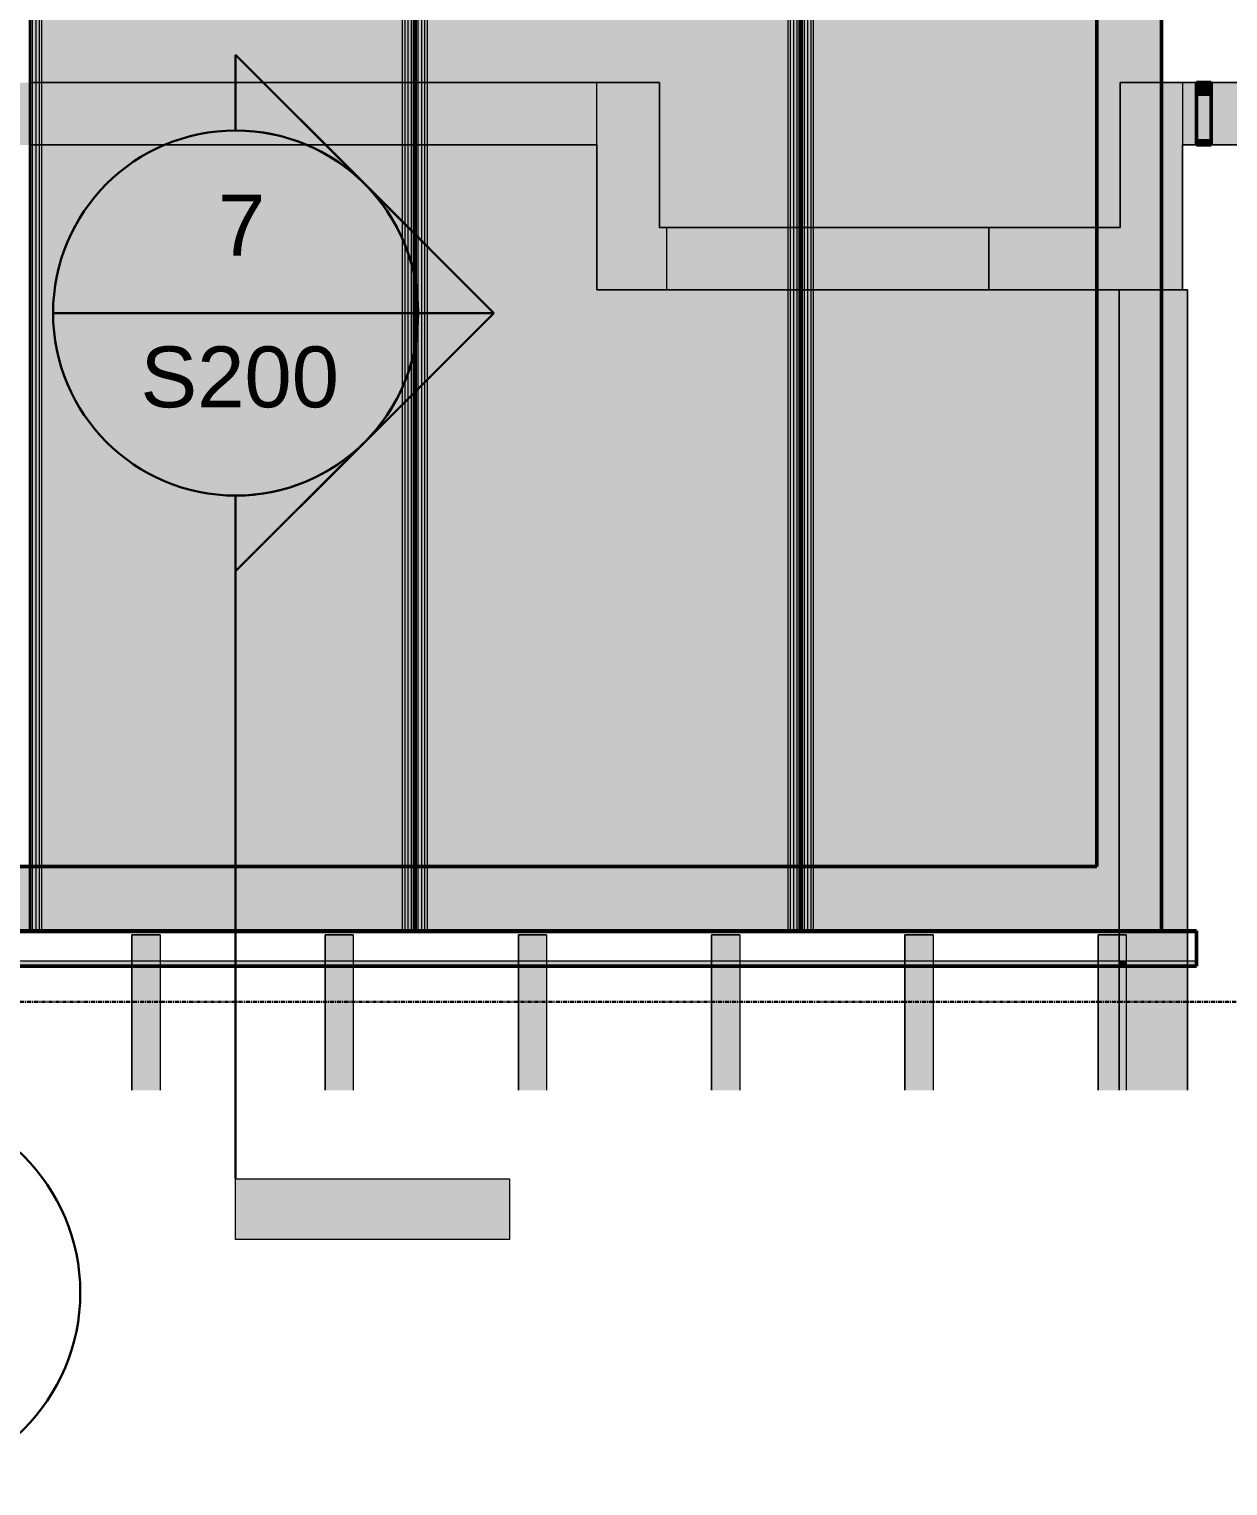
# Model space of a CAD drawing. Header units: inches. Extents: x -15746 to 650, y -81 to 12338.
# Drawn here: x -791.3 to -642.4, y 11474.1 to 11655 of the extents above; entities that cross this region are included whole.
import ezdxf

# ---------------------------------------------------------------- set-up
doc = ezdxf.new("R2010")
doc.units = ezdxf.units.IN
doc.header["$MEASUREMENT"] = 0
doc.linetypes.add('Grid Line 1_2_', pattern=[0.875, 0.5, -0.125, 0.125, -0.125])
for name, color, linetype, lineweight in [('A-WALL', 113, 'Continuous', 13), ('G-ANNO-SYMB', 111, 'Continuous', 30), ('I-WALL', 2, 'Continuous', 13), ('S-BEAM', 12, 'Continuous', 9), ('S-GRID', 1, 'Continuous', 9)]:
    doc.layers.add(name, color=color, linetype=linetype, lineweight=lineweight)
doc.styles.add('Arial_2', font='arial.ttf', dxfattribs={"height": 7.559055})

# ---------------------------------------------------------------- blocks, each defined once
blk = doc.blocks.new('CTR - 1st Phase - Common Walls_rvt-2-FRAMING PLAN - 2ND FLOOR AT RAMP')
at = {"layer": 'A-WALL', "transparency": 33554585}
blk.add_hatch(color=252, dxfattribs=at).paths.add_polyline_path([(-3481.14, 11542.74), (-3198.95, 11542.74), (-3198.95, 11542.99), (-3481.14, 11542.99)], flags=0)
at = {"layer": 'A-WALL', "lineweight": 5, "transparency": 33554585}
blk.add_hatch(color=10, dxfattribs=at).paths.add_polyline_path([(-3481.14, 11538.61), (-3198.95, 11538.61), (-3198.95, 11539.24), (-3481.14, 11539.24)], flags=0)
at = {"layer": 'I-WALL', "lineweight": 5, "transparency": 33554585}
h = blk.add_hatch(color=8, dxfattribs=at)
h.paths.add_polyline_path([(-3273.42, 11640.61), (-3273.42, 11648.36), (-3294.82, 11648.36), (-3294.82, 11640.61), (-3274.97, 11640.61)], flags=0)
h.paths.add_polyline_path([(-3295.22, 11640.61), (-3295.22, 11648.36), (-3296.91, 11648.36), (-3296.91, 11640.61), (-3295.65, 11640.61)], flags=0)
h.paths.add_polyline_path([(-3297.3, 11640.61), (-3297.3, 11648.36), (-3342.71, 11648.36), (-3342.71, 11640.61)], flags=0)
h.paths.add_polyline_path([(-3344.36, 11640.61), (-3343.1, 11640.61), (-3343.1, 11648.36), (-3344.79, 11648.36), (-3344.79, 11640.61)], flags=0)
h.paths.add_polyline_path([(-3345.19, 11640.61), (-3345.19, 11648.36), (-3390.59, 11648.36), (-3390.59, 11640.61), (-3359.73, 11640.61)], flags=0)
h.paths.add_polyline_path([(-3392.24, 11640.61), (-3390.98, 11640.61), (-3390.98, 11648.36), (-3392.67, 11648.36), (-3392.67, 11640.61)], flags=0)
h.paths.add_polyline_path([(-3393.07, 11640.61), (-3393.07, 11648.36), (-3402.55, 11648.36), (-3402.55, 11640.61)], flags=0)
h = blk.add_hatch(color=8, dxfattribs=at)
h.paths.add_polyline_path([(-3297.3, 11640.61), (-3296.91, 11640.61), (-3296.91, 11648.36), (-3297.3, 11648.36)], flags=0)
h.paths.add_polyline_path([(-3295.22, 11640.61), (-3294.82, 11640.61), (-3294.82, 11648.36), (-3295.22, 11648.36)], flags=0)
h.paths.add_polyline_path([(-3343.1, 11640.61), (-3342.71, 11640.61), (-3342.71, 11648.36), (-3343.1, 11648.36)], flags=0)
h.paths.add_polyline_path([(-3344.79, 11640.61), (-3344.79, 11648.36), (-3345.19, 11648.36), (-3345.19, 11640.61)], flags=0)
h.paths.add_polyline_path([(-3390.98, 11640.61), (-3390.59, 11640.61), (-3390.59, 11648.36), (-3390.98, 11648.36)], flags=0)
h.paths.add_polyline_path([(-3392.67, 11640.61), (-3392.67, 11648.36), (-3393.07, 11648.36), (-3393.07, 11640.61)], flags=0)
for color, points in [(31, [(-3266.05, 11647.99), (-3266.05, 11648.61), (-3284.29, 11648.61), (-3284.29, 11647.99), (-3274.97, 11647.99)]), (8, [(-3265.67, 11622.61), (-3265.67, 11648.36), (-3273.42, 11648.36), (-3273.42, 11622.61)]), (8, [(-3203.32, 11622.61), (-3203.32, 11648.36), (-3208.45, 11648.36), (-3208.45, 11622.61), (-3205.88, 11622.61)]), (8, [(-3200.7, 11622.61), (-3200.7, 11648.36), (-3203.32, 11648.36), (-3203.32, 11622.61)]), (10, [(-3198.95, 11647.24), (-3197.14, 11647.24), (-3197.14, 11647.86), (-3198.95, 11647.86)]), (8, [(-3197.14, 11640.61), (-3190.26, 11640.61), (-3190.26, 11648.36), (-3197.14, 11648.36), (-3197.14, 11641.24)]), (8, [(-3198.95, 11646.74), (-3197.14, 11646.74), (-3197.14, 11647.24), (-3198.95, 11647.24)]), (7, [(-3198.95, 11646.74), (-3197.14, 11646.74), (-3197.14, 11647.24), (-3198.95, 11647.24)]), (8, [(-3198.95, 11641.24), (-3197.14, 11641.24), (-3197.14, 11646.74), (-3198.95, 11646.74), (-3198.95, 11644.66)]), (10, [(-3198.95, 11640.61), (-3197.14, 11640.61), (-3197.14, 11641.24), (-3198.95, 11641.24)]), (8, [(-3248.06, 11622.61), (-3248.06, 11630.36), (-3248.18, 11630.36), (-3248.18, 11622.61)]), (8, [(-3208.45, 11622.61), (-3208.45, 11630.36), (-3211.32, 11630.36), (-3211.32, 11622.61), (-3208.57, 11622.61)]), (8, [(-3203.32, 11542.99), (-3203.32, 11622.61), (-3208.57, 11622.61), (-3208.57, 11542.99), (-3208.48, 11542.99)]), (8, [(-3208.57, 11542.74), (-3200.07, 11542.74), (-3200.07, 11542.99), (-3208.57, 11542.99)]), (8, [(-3200.56, 11539.24), (-3200.07, 11539.24), (-3200.07, 11542.74), (-3208.57, 11542.74), (-3208.57, 11542.49), (-3207.69, 11542.49), (-3207.69, 11539.24), (-3202.49, 11539.24)]), (8, [(-3208.48, 11539.24), (-3207.69, 11539.24), (-3207.69, 11542.49), (-3208.57, 11542.49), (-3208.57, 11539.24)]), (8, [(-3208.48, 11538.61), (-3207.69, 11538.61), (-3207.69, 11539.24), (-3208.57, 11539.24), (-3208.57, 11538.61)]), (8, [(-3207.69, 11538.61), (-3200.07, 11538.61), (-3200.07, 11539.24), (-3207.69, 11539.24)]), (8, [(-3208.48, 11523.19), (-3207.69, 11523.19), (-3207.69, 11538.61), (-3208.57, 11538.61), (-3208.57, 11523.19)])]:
    blk.add_hatch(color=color, dxfattribs=at).paths.add_polyline_path(points, flags=0)
h = blk.add_hatch(color=8, dxfattribs=at)
h.paths.add_polyline_path([(-3190.26, 11640.61), (-3190.26, 11648.36), (-3197.14, 11648.36), (-3197.14, 11640.61), (-3196.93, 11640.61)], flags=0)
h.paths.add_polyline_path([(-3198.95, 11640.61), (-3198.95, 11648.36), (-3200.7, 11648.36), (-3200.7, 11640.61)], flags=0)
h = blk.add_hatch(color=8, dxfattribs=at)
h.paths.add_polyline_path([(-3197.14, 11640.61), (-3197.14, 11641.24), (-3198.95, 11641.24), (-3198.95, 11640.61)], flags=0)
h.paths.add_polyline_path([(-3198.95, 11647.24), (-3197.14, 11647.24), (-3197.14, 11648.36), (-3198.95, 11648.36), (-3198.95, 11647.86)], flags=0)
at = {"layer": 'I-WALL', "transparency": 33554585}
blk.add_hatch(color=50, dxfattribs=at).paths.add_polyline_path([(-3198.95, 11647.86), (-3197.14, 11647.86), (-3197.14, 11648.36), (-3198.95, 11648.36)], flags=0)
at = {"layer": 'I-WALL', "lineweight": 5, "transparency": 33554585}
h = blk.add_hatch(color=8, dxfattribs=at)
h.paths.add_polyline_path([(-3211.32, 11622.61), (-3211.32, 11630.36), (-3224.77, 11630.36), (-3224.77, 11622.61)], flags=0)
h.paths.add_polyline_path([(-3265.67, 11622.61), (-3264.77, 11622.61), (-3264.77, 11630.36), (-3265.67, 11630.36)], flags=0)
h = blk.add_hatch(color=8, dxfattribs=at)
h.paths.add_polyline_path([(-3224.77, 11622.61), (-3224.77, 11630.36), (-3246.82, 11630.36), (-3246.82, 11622.61), (-3232.6, 11622.61)], flags=0)
h.paths.add_polyline_path([(-3248.06, 11622.61), (-3247.22, 11622.61), (-3247.22, 11630.36), (-3248.06, 11630.36)], flags=0)
h.paths.add_polyline_path([(-3248.22, 11622.61), (-3248.18, 11622.61), (-3248.22, 11630.36), (-3249.03, 11630.36), (-3249.03, 11622.61), (-3248.6, 11622.61)], flags=0)
h.paths.add_polyline_path([(-3249.42, 11622.61), (-3249.42, 11630.36), (-3264.77, 11630.36), (-3264.77, 11622.61)], flags=0)
h = blk.add_hatch(color=8, dxfattribs=at)
h.paths.add_polyline_path([(-3247.22, 11622.61), (-3246.82, 11622.61), (-3246.82, 11630.36), (-3247.22, 11630.36)], flags=0)
h.paths.add_polyline_path([(-3249.42, 11622.61), (-3249.03, 11622.61), (-3249.03, 11630.36), (-3249.42, 11630.36)], flags=0)
h = blk.add_hatch(color=8, dxfattribs=at)
h.paths.add_polyline_path([(-3200.53, 11523.19), (-3200.07, 11523.19), (-3200.07, 11538.61), (-3207.69, 11538.61), (-3207.69, 11523.19), (-3202.83, 11523.19)], flags=0)
h.paths.add_polyline_path([(-3203.32, 11542.99), (-3200.07, 11542.99), (-3200.07, 11622.61), (-3203.32, 11622.61), (-3203.32, 11550.99)], flags=0)
at = {"layer": 'A-WALL', "color": 253}
for p, q in [((-3197.14, 11647.86), (-3198.95, 11647.86)), ((-3197.14, 11647.24), (-3198.95, 11647.24)), ((-3197.14, 11646.74), (-3198.95, 11646.74)), ((-3197.14, 11641.24), (-3198.95, 11641.24)), ((-3198.95, 11542.74), (-3481.14, 11542.74)), ((-3198.95, 11542.74), (-3198.95, 11542.99)), ((-3198.95, 11539.24), (-3481.14, 11539.24))]:
    blk.add_line(p, q, dxfattribs=at)
at = {"layer": 'A-WALL', "color": 53, "lineweight": 50}
for p, q in [((-3481.14, 11542.99), (-3198.95, 11542.99)), ((-3198.95, 11542.99), (-3198.95, 11538.61)), ((-3198.95, 11538.61), (-3481.14, 11538.61))]:
    blk.add_line(p, q, dxfattribs=at)
at = {"layer": 'A-WALL', "color": 9}
for p, q in [((-3343.9, 11542.99), (-3343.53, 11542.99)), ((-3343.53, 11542.99), (-3343.1, 11542.99)), ((-3343.1, 11542.99), (-3342.71, 11542.99)), ((-3342.71, 11542.99), (-3297.3, 11542.99)), ((-3297.3, 11542.99), (-3296.91, 11542.99)), ((-3296.91, 11542.99), (-3296.48, 11542.99)), ((-3296.48, 11542.99), (-3296.11, 11542.99)), ((-3296.02, 11542.99), (-3295.65, 11542.99)), ((-3295.65, 11542.99), (-3295.22, 11542.99)), ((-3295.22, 11542.99), (-3294.82, 11542.99)), ((-3294.82, 11542.99), (-3249.42, 11542.99)), ((-3249.42, 11542.99), (-3249.03, 11542.99)), ((-3249.03, 11542.99), (-3248.6, 11542.99)), ((-3248.6, 11542.99), (-3248.22, 11542.99)), ((-3248.18, 11542.99), (-3248.06, 11542.99)), ((-3248.02, 11542.99), (-3247.65, 11542.99)), ((-3247.65, 11542.99), (-3247.22, 11542.99)), ((-3247.22, 11542.99), (-3246.82, 11542.99)), ((-3246.82, 11542.99), (-3203.32, 11542.99)), ((-3203.32, 11542.99), (-3198.95, 11542.99))]:
    blk.add_line(p, q, dxfattribs=at)
at = {"layer": 'A-WALL', "color": 254}
for p, q in [((-3198.95, 11539.24), (-3198.95, 11542.74)), ((-3198.95, 11538.61), (-3198.95, 11539.24)), ((-3331.19, 11538.61), (-3351.69, 11538.61)), ((-3327.69, 11538.61), (-3331.19, 11538.61)), ((-3307.19, 11538.61), (-3327.69, 11538.61)), ((-3303.69, 11538.61), (-3307.19, 11538.61)), ((-3283.19, 11538.61), (-3303.69, 11538.61)), ((-3279.69, 11538.61), (-3283.19, 11538.61)), ((-3259.19, 11538.61), (-3279.69, 11538.61)), ((-3255.69, 11538.61), (-3259.19, 11538.61)), ((-3235.19, 11538.61), (-3255.69, 11538.61)), ((-3231.69, 11538.61), (-3235.19, 11538.61)), ((-3211.19, 11538.61), (-3231.69, 11538.61)), ((-3207.69, 11538.61), (-3211.19, 11538.61)), ((-3198.95, 11538.61), (-3207.69, 11538.61))]:
    blk.add_line(p, q, dxfattribs=at)
at = {"layer": 'I-WALL', "color": 253}
for p, q in [((-3343.9, 11648.36), (-3343.53, 11648.36)), ((-3343.53, 11648.36), (-3343.1, 11648.36)), ((-3343.1, 11648.36), (-3342.71, 11648.36)), ((-3342.71, 11648.36), (-3297.3, 11648.36)), ((-3297.3, 11648.36), (-3296.91, 11648.36)), ((-3296.91, 11648.36), (-3296.48, 11648.36)), ((-3296.48, 11648.36), (-3296.11, 11648.36)), ((-3296.02, 11648.36), (-3295.65, 11648.36)), ((-3295.65, 11648.36), (-3295.22, 11648.36)), ((-3295.22, 11648.36), (-3294.82, 11648.36)), ((-3294.82, 11648.36), (-3284.29, 11648.36)), ((-3273.42, 11647.99), (-3273.42, 11648.36)), ((-3273.42, 11647.99), (-3273.42, 11648.36)), ((-3273.42, 11640.61), (-3273.42, 11647.99)), ((-3273.42, 11640.61), (-3273.42, 11647.99)), ((-3265.67, 11648.36), (-3266.05, 11648.36)), ((-3265.67, 11648.36), (-3265.67, 11630.36)), ((-3208.45, 11630.36), (-3208.45, 11648.36)), ((-3203.32, 11648.36), (-3208.45, 11648.36)), ((-3203.32, 11648.36), (-3200.7, 11648.36)), ((-3200.7, 11648.36), (-3203.32, 11648.36)), ((-3200.7, 11648.36), (-3198.95, 11648.36)), ((-3198.95, 11648.36), (-3200.7, 11648.36)), ((-3200.7, 11648.36), (-3200.7, 11640.61)), ((-3200.7, 11648.36), (-3200.7, 11640.61)), ((-3197.14, 11648.36), (-3190.26, 11648.36)), ((-3190.26, 11648.36), (-3197.14, 11648.36)), ((-3197.14, 11648.36), (-3190.26, 11648.36)), ((-3190.26, 11648.36), (-3197.14, 11648.36)), ((-3343.53, 11640.61), (-3343.9, 11640.61)), ((-3343.1, 11640.61), (-3343.53, 11640.61)), ((-3342.71, 11640.61), (-3343.1, 11640.61)), ((-3297.3, 11640.61), (-3342.71, 11640.61)), ((-3296.91, 11640.61), (-3297.3, 11640.61)), ((-3296.48, 11640.61), (-3296.91, 11640.61)), ((-3296.11, 11640.61), (-3296.48, 11640.61)), ((-3295.65, 11640.61), (-3296.02, 11640.61)), ((-3295.22, 11640.61), (-3295.65, 11640.61)), ((-3294.82, 11640.61), (-3295.22, 11640.61)), ((-3273.42, 11640.61), (-3294.82, 11640.61)), ((-3273.42, 11622.61), (-3273.42, 11640.61)), ((-3200.7, 11640.61), (-3198.95, 11640.61)), ((-3198.95, 11640.61), (-3200.7, 11640.61)), ((-3200.7, 11622.61), (-3200.7, 11640.61)), ((-3200.7, 11640.61), (-3200.7, 11622.61)), ((-3197.14, 11640.61), (-3190.26, 11640.61)), ((-3190.26, 11640.61), (-3197.14, 11640.61)), ((-3190.26, 11640.61), (-3197.14, 11640.61)), ((-3197.14, 11640.61), (-3190.26, 11640.61)), ((-3265.67, 11630.36), (-3249.42, 11630.36)), ((-3264.77, 11630.36), (-3264.77, 11622.61)), ((-3249.42, 11630.36), (-3249.03, 11630.36)), ((-3249.03, 11630.36), (-3248.6, 11630.36)), ((-3248.6, 11630.36), (-3248.22, 11630.36)), ((-3248.18, 11630.36), (-3248.06, 11630.36)), ((-3248.06, 11630.36), (-3248.18, 11630.36)), ((-3248.02, 11630.36), (-3247.65, 11630.36)), ((-3247.65, 11630.36), (-3247.22, 11630.36)), ((-3247.22, 11630.36), (-3246.82, 11630.36)), ((-3246.82, 11630.36), (-3211.32, 11630.36)), ((-3224.77, 11630.36), (-3224.77, 11622.61)), ((-3211.32, 11630.36), (-3208.45, 11630.36)), ((-3273.42, 11622.61), (-3265.67, 11622.61)), ((-3249.42, 11622.61), (-3265.67, 11622.61)), ((-3249.03, 11622.61), (-3249.42, 11622.61)), ((-3248.6, 11622.61), (-3249.03, 11622.61)), ((-3248.22, 11622.61), (-3248.6, 11622.61)), ((-3248.06, 11622.61), (-3248.18, 11622.61)), ((-3248.18, 11622.61), (-3248.06, 11622.61)), ((-3247.65, 11622.61), (-3248.02, 11622.61)), ((-3247.22, 11622.61), (-3247.65, 11622.61)), ((-3246.82, 11622.61), (-3247.22, 11622.61)), ((-3211.32, 11622.61), (-3246.82, 11622.61)), ((-3208.57, 11622.61), (-3211.32, 11622.61)), ((-3208.57, 11542.99), (-3208.57, 11622.61)), ((-3208.45, 11622.61), (-3208.57, 11622.61)), ((-3208.45, 11622.61), (-3208.57, 11622.61)), ((-3203.32, 11622.61), (-3208.45, 11622.61)), ((-3208.45, 11622.61), (-3203.32, 11622.61)), ((-3200.7, 11622.61), (-3203.32, 11622.61)), ((-3203.32, 11622.61), (-3200.7, 11622.61)), ((-3200.7, 11622.61), (-3200.07, 11622.61)), ((-3200.07, 11622.61), (-3200.7, 11622.61)), ((-3200.07, 11622.61), (-3200.07, 11542.99)), ((-3200.07, 11542.99), (-3200.07, 11622.61)), ((-3208.57, 11542.99), (-3208.57, 11542.74)), ((-3208.57, 11542.74), (-3208.57, 11542.99)), ((-3208.57, 11542.49), (-3208.57, 11542.74)), ((-3208.57, 11539.24), (-3208.57, 11542.49)), ((-3200.07, 11542.74), (-3200.07, 11542.99)), ((-3200.07, 11542.74), (-3200.07, 11539.24)), ((-3208.57, 11538.61), (-3208.57, 11539.24)), ((-3200.07, 11539.24), (-3200.07, 11538.61)), ((-3208.57, 11538.61), (-3208.57, 11523.19)), ((-3208.57, 11523.19), (-3208.57, 11538.61)), ((-3200.07, 11538.61), (-3200.07, 11523.19)), ((-3200.07, 11523.19), (-3200.07, 11538.61))]:
    blk.add_line(p, q, dxfattribs=at)
at = {"layer": 'I-WALL', "color": 9}
for p, q in [((-3343.1, 11648.36), (-3343.9, 11648.36)), ((-3342.71, 11648.36), (-3343.1, 11648.36)), ((-3297.3, 11648.36), (-3342.71, 11648.36)), ((-3296.91, 11648.36), (-3297.3, 11648.36)), ((-3296.11, 11648.36), (-3296.91, 11648.36)), ((-3295.22, 11648.36), (-3296.02, 11648.36)), ((-3294.82, 11648.36), (-3295.22, 11648.36)), ((-3273.42, 11648.36), (-3294.82, 11648.36)), ((-3273.42, 11648.36), (-3265.67, 11648.36)), ((-3265.67, 11630.36), (-3265.67, 11648.36)), ((-3208.45, 11648.36), (-3208.45, 11630.36)), ((-3208.45, 11648.36), (-3203.32, 11648.36)), ((-3198.95, 11647.24), (-3198.95, 11646.74)), ((-3197.14, 11647.24), (-3197.14, 11646.74)), ((-3343.9, 11640.61), (-3343.1, 11640.61)), ((-3343.1, 11640.61), (-3342.71, 11640.61)), ((-3342.71, 11640.61), (-3297.3, 11640.61)), ((-3297.3, 11640.61), (-3296.91, 11640.61)), ((-3296.91, 11640.61), (-3296.11, 11640.61)), ((-3296.02, 11640.61), (-3295.22, 11640.61)), ((-3295.22, 11640.61), (-3294.82, 11640.61)), ((-3294.82, 11640.61), (-3273.42, 11640.61)), ((-3273.42, 11640.61), (-3273.42, 11622.61)), ((-3264.77, 11630.36), (-3265.67, 11630.36)), ((-3249.42, 11630.36), (-3264.77, 11630.36)), ((-3264.77, 11630.36), (-3264.77, 11622.61)), ((-3249.03, 11630.36), (-3249.42, 11630.36)), ((-3248.22, 11630.36), (-3249.03, 11630.36)), ((-3247.22, 11630.36), (-3248.02, 11630.36)), ((-3246.82, 11630.36), (-3247.22, 11630.36)), ((-3224.77, 11630.36), (-3246.82, 11630.36)), ((-3211.32, 11630.36), (-3224.77, 11630.36)), ((-3224.77, 11622.61), (-3224.77, 11630.36)), ((-3208.45, 11630.36), (-3211.32, 11630.36)), ((-3265.67, 11622.61), (-3273.42, 11622.61)), ((-3265.67, 11622.61), (-3264.77, 11622.61)), ((-3264.77, 11622.61), (-3249.42, 11622.61)), ((-3249.42, 11622.61), (-3249.03, 11622.61)), ((-3249.03, 11622.61), (-3248.22, 11622.61)), ((-3248.02, 11622.61), (-3247.22, 11622.61)), ((-3247.22, 11622.61), (-3246.82, 11622.61)), ((-3246.82, 11622.61), (-3224.77, 11622.61)), ((-3224.77, 11622.61), (-3211.32, 11622.61)), ((-3211.32, 11622.61), (-3208.57, 11622.61)), ((-3208.57, 11622.61), (-3208.57, 11542.99))]:
    blk.add_line(p, q, dxfattribs=at)
at = {"layer": 'I-WALL', "color": 21}
for p in [(-3284.29, 11648.36), (-3266.05, 11648.36)]:
    blk.add_line(p, (-3273.42, 11648.36), dxfattribs=at)
at = {"layer": 'I-WALL', "color": 254}
for p, q in [((-3198.95, 11648.36), (-3197.14, 11648.36)), ((-3197.14, 11648.36), (-3198.95, 11648.36)), ((-3198.95, 11648.36), (-3197.14, 11648.36)), ((-3198.95, 11648.36), (-3198.95, 11647.24)), ((-3197.14, 11648.36), (-3197.14, 11647.24)), ((-3198.95, 11646.74), (-3198.95, 11641.24)), ((-3197.14, 11646.74), (-3197.14, 11641.24)), ((-3198.95, 11641.24), (-3198.95, 11640.61)), ((-3198.95, 11640.61), (-3197.14, 11640.61)), ((-3197.14, 11640.61), (-3198.95, 11640.61)), ((-3197.14, 11640.61), (-3198.95, 11640.61)), ((-3197.14, 11641.24), (-3197.14, 11640.61)), ((-3208.57, 11542.74), (-3208.57, 11542.49)), ((-3208.57, 11542.49), (-3208.57, 11539.24)), ((-3200.07, 11539.24), (-3200.07, 11542.74)), ((-3208.57, 11539.24), (-3208.57, 11538.61)), ((-3200.07, 11538.61), (-3200.07, 11539.24))]:
    blk.add_line(p, q, dxfattribs=at)
at = {"layer": 'I-WALL', "color": 53, "lineweight": 50}
for p, q in [((-3198.95, 11648.36), (-3197.14, 11648.36)), ((-3198.95, 11640.61), (-3198.95, 11648.36)), ((-3197.14, 11648.36), (-3197.14, 11640.61)), ((-3197.14, 11640.61), (-3198.95, 11640.61))]:
    blk.add_line(p, q, dxfattribs=at)
at = {"layer": 'I-WALL', "color": 55}
blk.add_line((-3200.07, 11542.99), (-3200.07, 11542.74), dxfattribs=at)
blk = doc.blocks.new('034100 - Precast Structural Concrete - Solid Plank - 12_-V228-FRAMING PLAN - 2ND FLOOR AT RAMP')
at = {"layer": 'S-BEAM', "transparency": 33554483}
h = blk.add_hatch(color=256, dxfattribs=at)
h.paths.add_polyline_path([(240, 23.9), (232, 23.9), (232, 23.52), (240, 23.52)], flags=0)
h.paths.add_polyline_path([(8, 23.9), (0, 23.9), (0, 23.52), (8, 23.52)], flags=0)
h = blk.add_hatch(color=256, dxfattribs=at)
h.paths.add_polyline_path([(240, -23.52), (240, 23.52), (232, 23.52), (232, -23.52), (235.86, -23.52)], flags=0)
h.paths.add_polyline_path([(8, 23.52), (0, 23.52), (0, -23.52), (8, -23.52)], flags=0)
for points in [[(232, 23.52), (232, 23.9), (8, 23.9), (8, 23.52), (97.82, 23.52)], [(232, -23.52), (232, 23.52), (8, 23.52), (8, -23.52), (97.82, -23.52)], [(232, 23.9), (232, 23.94), (97.82, 23.9)], [(232, 22.7), (232, 23.09), (8, 23.09), (8, 22.7), (97.82, 22.7)], [(232, -23.09), (232, -22.7), (8, -22.7), (8, -23.09), (97.82, -23.09)], [(232, -23.9), (232, -23.52), (8, -23.52), (8, -23.9), (97.82, -23.9)], [(232, -23.94), (232, -23.9), (97.82, -23.94)]]:
    blk.add_hatch(color=256, dxfattribs=at).paths.add_polyline_path(points, flags=0)
h = blk.add_hatch(color=256, dxfattribs=at)
h.paths.add_polyline_path([(240, 23.09), (232, 23.09), (232, 22.7), (240, 22.7)], flags=0)
h.paths.add_polyline_path([(8, 23.09), (0, 23.09), (0, 22.7), (8, 22.7)], flags=0)
h = blk.add_hatch(color=256, dxfattribs=at)
h.paths.add_polyline_path([(240, -22.7), (232, -22.7), (232, -23.09), (240, -23.09)], flags=0)
h.paths.add_polyline_path([(8, -22.7), (0, -22.7), (0, -23.09), (8, -23.09)], flags=0)
h = blk.add_hatch(color=256, dxfattribs=at)
h.paths.add_polyline_path([(240, -23.52), (232, -23.52), (232, -23.9), (240, -23.9)], flags=0)
h.paths.add_polyline_path([(8, -23.52), (0, -23.52), (0, -23.9), (8, -23.9)], flags=0)
at = {"layer": 'S-BEAM'}
for p, q in [((0, 23.94), (0, 23.9)), ((0, 23.94), (8, 23.94)), ((0, 23.76), (0, 23.9)), ((0, 23.9), (0, 23.52)), ((0, 23.9), (8, 23.9)), ((0, 23.52), (0, 23.76)), ((0, 23.76), (8, 23.76)), ((0, 23.76), (8, 23.76)), ((0, 22.7), (0, 23.52)), ((0, 23.52), (0, -23.52)), ((0, 23.52), (8, 23.52)), ((8, 23.94), (232, 23.94)), ((8, 23.9), (232, 23.9)), ((8, 23.76), (232, 23.76)), ((8, 23.76), (232, 23.76)), ((8, 23.52), (232, 23.52)), ((232, 23.94), (240, 23.94)), ((232, 23.9), (240, 23.9)), ((232, 23.76), (240, 23.76)), ((232, 23.76), (240, 23.76)), ((232, 23.52), (240, 23.52)), ((240, 23.9), (240, 23.94)), ((240, 23.52), (240, 23.9)), ((240, 23.9), (240, 23.76)), ((240, 23.76), (240, 23.52)), ((240, -23.52), (240, 23.52)), ((240, 23.52), (240, 22.7)), ((0, 22.7), (0, 23.09)), ((0, 23.09), (0, 22.7)), ((0, 23.09), (8, 23.09)), ((0, 23.09), (8, 23.09)), ((0, 22.4), (0, 22.7)), ((0, 22.7), (8, 22.7)), ((0, -22.4), (0, 22.4)), ((0, 22.4), (8, 22.4)), ((8, 23.09), (232, 23.09)), ((8, 23.09), (232, 23.09)), ((8, 22.7), (232, 22.7)), ((8, 22.4), (232, 22.4)), ((232, 23.09), (240, 23.09)), ((232, 23.09), (240, 23.09)), ((232, 22.7), (240, 22.7)), ((232, 22.4), (240, 22.4)), ((240, 22.7), (240, 23.09)), ((240, 23.09), (240, 22.7)), ((240, 22.7), (240, 22.4)), ((240, 22.4), (240, -22.4)), ((0, -22.7), (0, -22.4)), ((0, -22.4), (8, -22.4)), ((0, -23.52), (0, -22.7)), ((0, -22.7), (0, -23.09)), ((0, -23.09), (0, -22.7)), ((0, -22.7), (8, -22.7)), ((0, -23.09), (8, -23.09)), ((0, -23.09), (8, -23.09)), ((8, -22.4), (232, -22.4)), ((8, -22.7), (232, -22.7)), ((8, -23.09), (232, -23.09)), ((8, -23.09), (232, -23.09)), ((232, -22.4), (240, -22.4)), ((232, -22.7), (240, -22.7)), ((232, -23.09), (240, -23.09)), ((232, -23.09), (240, -23.09)), ((240, -22.4), (240, -22.7)), ((240, -22.7), (240, -23.09)), ((240, -23.09), (240, -22.7)), ((240, -22.7), (240, -23.52)), ((0, -23.52), (0, -23.9)), ((0, -23.76), (0, -23.52)), ((8, -23.52), (0, -23.52)), ((0, -23.9), (0, -23.76)), ((8, -23.76), (0, -23.76)), ((0, -23.76), (8, -23.76)), ((0, -23.9), (0, -23.94)), ((0, -23.9), (8, -23.9)), ((0, -23.94), (8, -23.94)), ((232, -23.52), (8, -23.52)), ((232, -23.76), (8, -23.76)), ((8, -23.76), (232, -23.76)), ((8, -23.9), (232, -23.9)), ((8, -23.94), (232, -23.94)), ((240, -23.52), (232, -23.52)), ((240, -23.76), (232, -23.76)), ((232, -23.76), (240, -23.76)), ((232, -23.9), (240, -23.9)), ((232, -23.94), (240, -23.94)), ((240, -23.52), (240, -23.76)), ((240, -23.9), (240, -23.52)), ((240, -23.76), (240, -23.9)), ((240, -23.94), (240, -23.9))]:
    blk.add_line(p, q, dxfattribs=at)
blk = doc.blocks.new('034100 - Precast Structural Concrete - Solid Plank - 12_-V229-FRAMING PLAN - 2ND FLOOR AT RAMP')
at = {"layer": 'S-BEAM', "transparency": 33554483}
h = blk.add_hatch(color=256, dxfattribs=at)
h.paths.add_polyline_path([(240, 23.9), (232, 23.9), (232, 23.52), (240, 23.52)], flags=0)
h.paths.add_polyline_path([(8, 23.9), (0, 23.9), (0, 23.52), (8, 23.52)], flags=0)
h = blk.add_hatch(color=256, dxfattribs=at)
h.paths.add_polyline_path([(240, -23.52), (240, 23.52), (232, 23.52), (232, -23.52), (234.46, -23.52)], flags=0)
h.paths.add_polyline_path([(8, -2.85), (8, 23.52), (0, 23.52), (0, -23.52), (8, -23.52)], flags=0)
for points in [[(232, 23.52), (232, 23.9), (8, 23.9), (8, 23.52), (178.85, 23.52)], [(232, 23.52), (8, 23.52), (8, -23.52), (232, -23.52), (232, -2.85)], [(232, 23.9), (232, 23.94), (178.85, 23.9)], [(232, 22.7), (232, 23.09), (8, 23.09), (8, 22.7), (178.85, 22.7)], [(232, -23.09), (232, -22.7), (8, -22.7), (8, -23.09), (97.82, -23.09)], [(232, -23.9), (232, -23.52), (8, -23.52), (8, -23.9), (97.82, -23.9)], [(232, -23.94), (232, -23.9), (97.82, -23.94)]]:
    blk.add_hatch(color=256, dxfattribs=at).paths.add_polyline_path(points, flags=0)
h = blk.add_hatch(color=256, dxfattribs=at)
h.paths.add_polyline_path([(240, 23.09), (232, 23.09), (232, 22.7), (240, 22.7)], flags=0)
h.paths.add_polyline_path([(8, 23.09), (0, 23.09), (0, 22.7), (8, 22.7)], flags=0)
h = blk.add_hatch(color=256, dxfattribs=at)
h.paths.add_polyline_path([(240, -22.7), (232, -22.7), (232, -23.09), (240, -23.09)], flags=0)
h.paths.add_polyline_path([(8, -22.7), (0, -22.7), (0, -23.09), (8, -23.09)], flags=0)
h = blk.add_hatch(color=256, dxfattribs=at)
h.paths.add_polyline_path([(240, -23.52), (232, -23.52), (232, -23.9), (240, -23.9)], flags=0)
h.paths.add_polyline_path([(8, -23.52), (0, -23.52), (0, -23.9), (8, -23.9)], flags=0)
at = {"layer": 'S-BEAM'}
for p, q in [((0, 23.94), (0, 23.9)), ((0, 23.94), (8, 23.94)), ((0, 23.76), (0, 23.9)), ((0, 23.9), (0, 23.52)), ((0, 23.9), (8, 23.9)), ((0, 23.52), (0, 23.76)), ((0, 23.76), (8, 23.76)), ((0, 23.76), (8, 23.76)), ((0, 22.7), (0, 23.52)), ((0, 23.52), (0, -23.52)), ((0, 23.52), (8, 23.52)), ((8, 23.94), (232, 23.94)), ((8, 23.9), (232, 23.9)), ((8, 23.76), (232, 23.76)), ((8, 23.76), (232, 23.76)), ((8, 23.52), (232, 23.52)), ((232, 23.94), (240, 23.94)), ((232, 23.9), (240, 23.9)), ((232, 23.76), (240, 23.76)), ((232, 23.76), (240, 23.76)), ((232, 23.52), (240, 23.52)), ((240, 23.9), (240, 23.94)), ((240, 23.52), (240, 23.9)), ((240, 23.9), (240, 23.76)), ((240, 23.76), (240, 23.52)), ((240, -23.52), (240, 23.52)), ((240, 23.52), (240, 22.7)), ((0, 22.7), (0, 23.09)), ((0, 23.09), (0, 22.7)), ((0, 23.09), (8, 23.09)), ((0, 23.09), (8, 23.09)), ((0, 22.4), (0, 22.7)), ((0, 22.7), (8, 22.7)), ((0, -22.4), (0, 22.4)), ((0, 22.4), (8, 22.4)), ((8, 23.09), (232, 23.09)), ((8, 23.09), (232, 23.09)), ((8, 22.7), (232, 22.7)), ((8, 22.4), (232, 22.4)), ((232, 23.09), (240, 23.09)), ((232, 23.09), (240, 23.09)), ((232, 22.7), (240, 22.7)), ((232, 22.4), (240, 22.4)), ((240, 22.7), (240, 23.09)), ((240, 23.09), (240, 22.7)), ((240, 22.7), (240, 22.4)), ((240, 22.4), (240, -22.4)), ((0, -22.7), (0, -22.4)), ((0, -22.4), (8, -22.4)), ((0, -23.52), (0, -22.7)), ((0, -22.7), (0, -23.09)), ((0, -23.09), (0, -22.7)), ((0, -22.7), (8, -22.7)), ((0, -23.09), (8, -23.09)), ((0, -23.09), (8, -23.09)), ((8, -22.4), (232, -22.4)), ((8, -22.7), (232, -22.7)), ((8, -23.09), (232, -23.09)), ((8, -23.09), (232, -23.09)), ((232, -22.4), (240, -22.4)), ((232, -22.7), (240, -22.7)), ((232, -23.09), (240, -23.09)), ((232, -23.09), (240, -23.09)), ((240, -22.4), (240, -22.7)), ((240, -22.7), (240, -23.09)), ((240, -23.09), (240, -22.7)), ((240, -22.7), (240, -23.52)), ((0, -23.52), (0, -23.9)), ((0, -23.76), (0, -23.52)), ((8, -23.52), (0, -23.52)), ((0, -23.9), (0, -23.76)), ((8, -23.76), (0, -23.76)), ((0, -23.76), (8, -23.76)), ((0, -23.9), (0, -23.94)), ((0, -23.9), (8, -23.9)), ((0, -23.94), (8, -23.94)), ((232, -23.52), (8, -23.52)), ((232, -23.76), (8, -23.76)), ((8, -23.76), (232, -23.76)), ((8, -23.9), (232, -23.9)), ((8, -23.94), (232, -23.94)), ((240, -23.52), (232, -23.52)), ((240, -23.76), (232, -23.76)), ((232, -23.76), (240, -23.76)), ((232, -23.9), (240, -23.9)), ((232, -23.94), (240, -23.94)), ((240, -23.52), (240, -23.76)), ((240, -23.9), (240, -23.52)), ((240, -23.76), (240, -23.9)), ((240, -23.94), (240, -23.9))]:
    blk.add_line(p, q, dxfattribs=at)
blk = doc.blocks.new('TRUSS - 22_-1865860-FRAMING PLAN - 2ND FLOOR AT RAMP')
at = {"layer": 'S-BEAM', "transparency": 33554483}
for points in [[(-140.18, 1.75), (-143.43, 1.75), (-143.43, -1.75), (-140.18, -1.75)], [(-139.55, 1.75), (-140.18, 1.75), (-140.18, -1.75), (-139.55, -1.75)], [(-124.13, 1.75), (-139.55, 1.75), (-139.55, -1.75), (-124.13, -1.75)]]:
    blk.add_hatch(color=256, dxfattribs=at).paths.add_polyline_path(points, flags=0)
at = {"layer": 'S-BEAM'}
for p, q in [((-143.43, -1.75), (-143.43, 1.75)), ((-143.43, 1.75), (-143.43, -1.75)), ((-143.43, 1.75), (-140.18, 1.75)), ((-143.43, 1.75), (-140.18, 1.75)), ((-140.18, 1.75), (-139.55, 1.75)), ((-140.18, 1.75), (-139.55, 1.75)), ((-139.55, 1.75), (-124.13, 1.75)), ((-139.55, 1.75), (-124.13, 1.75)), ((-140.18, -1.75), (-143.43, -1.75)), ((-143.43, -1.75), (-140.18, -1.75)), ((-139.55, -1.75), (-140.18, -1.75)), ((-140.18, -1.75), (-139.55, -1.75)), ((-124.13, -1.75), (-139.55, -1.75)), ((-139.55, -1.75), (-124.13, -1.75))]:
    blk.add_line(p, q, dxfattribs=at)
blk = doc.blocks.new('TRUSS - 22_-V230-FRAMING PLAN - 2ND FLOOR AT RAMP')
at = {"layer": 'S-BEAM', "transparency": 33554483}
for points in [[(-140.18, 1.75), (-143.43, 1.75), (-143.43, -1.75), (-140.18, -1.75)], [(-139.55, 1.75), (-140.18, 1.75), (-140.18, -1.75), (-139.55, -1.75)], [(-124.13, 1.75), (-139.55, 1.75), (-139.55, -1.75), (-124.13, -1.75)]]:
    blk.add_hatch(color=256, dxfattribs=at).paths.add_polyline_path(points, flags=0)
at = {"layer": 'S-BEAM'}
for p, q in [((-143.43, -1.75), (-143.43, 1.75)), ((-143.43, 1.75), (-143.43, -1.75)), ((-143.43, 1.75), (-140.18, 1.75)), ((-143.43, 1.75), (-140.18, 1.75)), ((-140.18, 1.75), (-139.55, 1.75)), ((-140.18, 1.75), (-139.55, 1.75)), ((-139.55, 1.75), (-124.13, 1.75)), ((-139.55, 1.75), (-124.13, 1.75)), ((-140.18, -1.75), (-143.43, -1.75)), ((-143.43, -1.75), (-140.18, -1.75)), ((-139.55, -1.75), (-140.18, -1.75)), ((-140.18, -1.75), (-139.55, -1.75)), ((-124.13, -1.75), (-139.55, -1.75)), ((-139.55, -1.75), (-124.13, -1.75))]:
    blk.add_line(p, q, dxfattribs=at)
blk = doc.blocks.new('TRUSS - 22_-V231-FRAMING PLAN - 2ND FLOOR AT RAMP')
at = {"layer": 'S-BEAM', "transparency": 33554483}
for points in [[(-140.18, 1.75), (-143.43, 1.75), (-143.43, -1.75), (-140.18, -1.75)], [(-139.55, 1.75), (-140.18, 1.75), (-140.18, -1.75), (-139.55, -1.75)], [(-124.13, 1.75), (-139.55, 1.75), (-139.55, -1.75), (-124.13, -1.75)]]:
    blk.add_hatch(color=256, dxfattribs=at).paths.add_polyline_path(points, flags=0)
at = {"layer": 'S-BEAM'}
for p, q in [((-143.43, -1.75), (-143.43, 1.75)), ((-143.43, 1.75), (-143.43, -1.75)), ((-143.43, 1.75), (-140.18, 1.75)), ((-143.43, 1.75), (-140.18, 1.75)), ((-140.18, 1.75), (-139.55, 1.75)), ((-140.18, 1.75), (-139.55, 1.75)), ((-139.55, 1.75), (-124.13, 1.75)), ((-139.55, 1.75), (-124.13, 1.75)), ((-140.18, -1.75), (-143.43, -1.75)), ((-143.43, -1.75), (-140.18, -1.75)), ((-139.55, -1.75), (-140.18, -1.75)), ((-140.18, -1.75), (-139.55, -1.75)), ((-124.13, -1.75), (-139.55, -1.75)), ((-139.55, -1.75), (-124.13, -1.75))]:
    blk.add_line(p, q, dxfattribs=at)
blk = doc.blocks.new('034100 - Precast Structural Concrete - Solid Plank - 12_-1866376-FRAMING PLAN - 2ND FLOOR AT RAMP')
at = {"layer": 'S-BEAM', "transparency": 33554483}
for points in [[(240, -23.52), (240, 20.8), (101.22, 20.8), (100.23, 19.75), (100.68, 20.8), (99.54, 20.8), (100, 19.75), (99, 20.8), (0, 20.8), (0, -23.52), (8, -23.52), (8, 12.8), (232, 12.8), (232, -23.52), (233.06, -23.52)], [(232, 12.8), (8, 12.8), (8, -23.52), (232, -23.52)], [(232, -23.09), (232, -22.7), (8, -22.7), (8, -23.09), (178.85, -23.09)], [(232, -23.9), (232, -23.52), (8, -23.52), (8, -23.9), (178.85, -23.9)], [(232, -23.94), (232, -23.9), (178.85, -23.94)]]:
    blk.add_hatch(color=256, dxfattribs=at).paths.add_polyline_path(points, flags=0)
h = blk.add_hatch(color=256, dxfattribs=at)
h.paths.add_polyline_path([(101.22, 20.8), (100.68, 20.8), (100.23, 19.75)], flags=0)
h.paths.add_polyline_path([(100, 19.75), (99.51, 20.8), (99, 20.8)], flags=0)
h = blk.add_hatch(color=256, dxfattribs=at)
h.paths.add_polyline_path([(240, -23.09), (240, -22.7), (232, -22.7), (232, -23.09), (233.05, -23.09)], flags=0)
h.paths.add_polyline_path([(8, -22.7), (0, -22.7), (0, -23.09), (8, -23.09)], flags=0)
h = blk.add_hatch(color=256, dxfattribs=at)
h.paths.add_polyline_path([(240, -23.52), (232, -23.52), (232, -23.9), (240, -23.9)], flags=0)
h.paths.add_polyline_path([(8, -23.52), (0, -23.52), (0, -23.9), (8, -23.9)], flags=0)
at = {"layer": 'S-BEAM'}
for p, q in [((0, -22.4), (0, 20.8)), ((0, 20.8), (0, -23.52)), ((0, 20.8), (99, 20.8)), ((99, 20.8), (0, 20.8)), ((99.09, 20.8), (99.4, 20.8)), ((99.4, 20.8), (99.09, 20.8)), ((99.54, 20.8), (100.69, 20.8)), ((100.69, 20.8), (99.54, 20.8)), ((100.83, 20.8), (101.14, 20.8)), ((101.14, 20.8), (100.83, 20.8)), ((101.22, 20.8), (240, 20.8)), ((240, 20.8), (101.22, 20.8)), ((240, -23.52), (240, 20.8)), ((240, 20.8), (240, -22.4)), ((0, -22.7), (0, -22.4)), ((8, -22.4), (0, -22.4)), ((0, -23.52), (0, -22.7)), ((0, -22.7), (0, -23.09)), ((0, -23.09), (0, -22.7)), ((8, -22.7), (0, -22.7)), ((8, -23.09), (0, -23.09)), ((8, -23.09), (0, -23.09)), ((232, -22.4), (8, -22.4)), ((232, -22.7), (8, -22.7)), ((232, -23.09), (8, -23.09)), ((232, -23.09), (8, -23.09)), ((240, -22.4), (232, -22.4)), ((240, -22.7), (232, -22.7)), ((240, -23.09), (232, -23.09)), ((240, -23.09), (232, -23.09)), ((240, -22.4), (240, -22.7)), ((240, -22.7), (240, -23.09)), ((240, -23.09), (240, -22.7)), ((240, -22.7), (240, -23.52)), ((0, -23.52), (0, -23.9)), ((0, -23.76), (0, -23.52)), ((8, -23.52), (0, -23.52)), ((0, -23.9), (0, -23.76)), ((8, -23.76), (0, -23.76)), ((8, -23.76), (0, -23.76)), ((0, -23.9), (0, -23.94)), ((8, -23.9), (0, -23.9)), ((8, -23.94), (0, -23.94)), ((232, -23.52), (8, -23.52)), ((232, -23.76), (8, -23.76)), ((232, -23.76), (8, -23.76)), ((232, -23.9), (8, -23.9)), ((232, -23.94), (8, -23.94)), ((240, -23.52), (232, -23.52)), ((240, -23.76), (232, -23.76)), ((240, -23.76), (232, -23.76)), ((240, -23.9), (232, -23.9)), ((240, -23.94), (232, -23.94)), ((240, -23.52), (240, -23.76)), ((240, -23.9), (240, -23.52)), ((240, -23.76), (240, -23.9)), ((240, -23.94), (240, -23.9))]:
    blk.add_line(p, q, dxfattribs=at)
blk = doc.blocks.new('Drafting View - Extremo final de sección - Rellenado-14997-FRAMING PLAN - 2ND FLOOR AT RAMP')
at = {"layer": 'G-ANNO-SYMB', "lineweight": 9}
blk.add_hatch(color=256, dxfattribs=at).paths.add_polyline_path([(0, 0.3543), (0, 0), (-0.0787, 0), (-0.0787, 0.3543)], flags=0)
for p, q in [((0, 0.3543), (-0.0787, 0.3543)), ((-0.0787, 0.3543), (-0.0787, 0)), ((0, 0), (0, 0.3543)), ((-0.0787, 0), (0, 0))]:
    blk.add_line(p, q, dxfattribs=at)
blk = doc.blocks.new('Drafting View - Extremo inicial de sección - Rellenado-1561-FRAMING PLAN - 2ND FLOOR AT RAMP')
at = {"layer": 'G-ANNO-SYMB', "lineweight": 9}
h = blk.add_hatch(color=256, dxfattribs=at)
edge = h.paths.add_edge_path(flags=0)
edge.add_line((-0.2362, 0.3341), (-0.2362, 0.2362))
edge.add_arc((-0.2362, 0), 0.2362, 90, 135)
edge.add_line((-0.4033, 0.167), (-0.2362, 0.3341))
h = blk.add_hatch(color=256, dxfattribs=at)
edge = h.paths.add_edge_path(flags=0)
edge.add_line((-0.2362, 0.3341), (-0.0692, 0.167))
edge.add_arc((-0.2362, 0), 0.2362, 45, 90)
edge.add_line((-0.2362, 0.2362), (-0.2362, 0.3341))
h = blk.add_hatch(color=256, dxfattribs=at)
edge = h.paths.add_edge_path(flags=0)
edge.add_line((-0.5703, 0), (-0.4033, 0.167))
edge.add_arc((-0.2362, 0), 0.2362, 135, 180)
edge.add_line((-0.4724, 0), (-0.5703, 0))
h = blk.add_hatch(color=256, dxfattribs=at)
edge = h.paths.add_edge_path(flags=0)
edge.add_line((0.0978, 0), (0, 0))
edge.add_arc((-0.2362, 0), 0.2362, 360, 405)
edge.add_line((-0.0692, 0.167), (0.0978, 0))
at = {"layer": 'G-ANNO-SYMB'}
for p, q in [((-0.2362, 0.3341), (-0.5703, 0)), ((-0.2362, 0.3341), (-0.4033, 0.167)), ((-0.2362, 0.3341), (0.0978, 0)), ((-0.2362, 0.2362), (-0.2362, 0.3341)), ((-0.2362, 0.3341), (-0.2362, 0.2362)), ((-0.0692, 0.167), (-0.2362, 0.3341)), ((-0.4033, 0.167), (-0.5703, 0)), ((0.0978, 0), (-0.0692, 0.167)), ((-0.5703, 0), (-0.4724, 0)), ((0, 0), (0.0978, 0)), ((-0.4724, 0), (-0.5703, 0)), ((0, 0), (0.0978, 0))]:
    blk.add_line(p, q, dxfattribs=at)
for start, end in [(360, 180), (90, 135), (45, 90), (135, 180), (360, 45), (180, 360)]:
    blk.add_arc((-0.2362, 0), 0.2362, start, end, dxfattribs=at)
blk = doc.blocks.new('Elevation - Filled Arrow-1738296-FRAMING PLAN - 2ND FLOOR AT RAMP')
at = {"layer": 'G-ANNO-SYMB'}
for start, end in [(360, 180), (180, 360)]:
    blk.add_arc((0, 0), 0.25, start, end, dxfattribs=at)

msp = doc.modelspace()

# ---------------------------------------------------------------- hatches: boundary and pattern name
at = {"layer": 'A-WALL', "transparency": 33554483}
for points in [[(-650.69054, 11550.9894), (-650.69054, 11681.7655), (-651.74054, 11682.76295), (-650.69054, 11682.30455), (-650.69054, 11683.4478), (-651.74054, 11682.9894), (-650.69054, 11683.98685), (-650.69054, 11782.9894), (-658.69054, 11782.9894), (-658.69054, 11550.9894)], [(-932.69054, 11542.9894), (-650.69054, 11542.9894), (-650.69054, 11550.9894), (-932.69054, 11550.9894)]]:
    msp.add_hatch(color=256, dxfattribs=at).paths.add_polyline_path(points, flags=0)

# ---------------------------------------------------------------- linework, layer by layer
at = {"layer": 'A-WALL', "lineweight": 50}
for p, q in [((-658.69054, 11550.9894), (-658.69054, 11774.9894)), ((-650.69054, 11681.7655), (-650.69054, 11542.9894)), ((-932.69054, 11550.9894), (-658.69054, 11550.9894)), ((-650.69054, 11542.9894), (-932.69054, 11542.9894))]:
    msp.add_line(p, q, dxfattribs=at)
at = {"layer": 'G-ANNO-SYMB'}
for p, q in [((-788.34275, 11619.73429), (-742.98842, 11619.73429)), ((-765.66558, 11597.05713), (-765.66558, 11512.19034))]:
    msp.add_line(p, q, dxfattribs=at)
at = {"layer": 'S-GRID', "linetype": 'Grid Line 1_2_', "lineweight": 30}
msp.add_line((593.20697, 11534.1894), (-1434.4983, 11534.1894), dxfattribs=at)

# ---------------------------------------------------------------- block references
at = {"lineweight": 5}
msp.add_blockref('CTR - 1st Phase - Common Walls_rvt-2-FRAMING PLAN - 2ND FLOOR AT RAMP', (2552.6332, 0), dxfattribs=at)
at = {"layer": 'G-ANNO-SYMB', "xscale": 95.99999999999994, "yscale": 95.99999999999994, "zscale": 95.99999999999994, "rotation": 269.9999999999996}
msp.add_blockref('Drafting View - Extremo inicial de sección - Rellenado-1561-FRAMING PLAN - 2ND FLOOR AT RAMP', (-765.66558, 11597.05713), dxfattribs=at)
at = {"layer": 'G-ANNO-SYMB', "xscale": 95.99999999999994, "yscale": 95.99999999999994, "zscale": 95.99999999999994}
msp.add_blockref('Elevation - Filled Arrow-1738296-FRAMING PLAN - 2ND FLOOR AT RAMP', (-808.95894, 11498.05107), dxfattribs=at)
at = {"layer": 'G-ANNO-SYMB', "extrusion": (0, 0, -1), "xscale": 95.99999999999994, "yscale": 95.99999999999994, "zscale": 95.99999999999994, "rotation": 90.00000000000053}
msp.add_blockref('Drafting View - Extremo final de sección - Rellenado-14997-FRAMING PLAN - 2ND FLOOR AT RAMP', (765.66558, 11512.19034), dxfattribs=at)
at = {"layer": 'S-BEAM'}
for name, p, rotation in [('034100 - Precast Structural Concrete - Solid Plank - 12_-V228-FRAMING PLAN - 2ND FLOOR AT RAMP', (-767.37164, 11782.9894), 270.0000000000009), ('034100 - Precast Structural Concrete - Solid Plank - 12_-V229-FRAMING PLAN - 2ND FLOOR AT RAMP', (-719.48975, 11782.9894), 270.0000000000009), ('034100 - Precast Structural Concrete - Solid Plank - 12_-1866376-FRAMING PLAN - 2ND FLOOR AT RAMP', (-671.48975, 11782.9894), 270.0000000000009), ('TRUSS - 22_-1865860-FRAMING PLAN - 2ND FLOOR AT RAMP', (-776.80304, 11399.0644), 270), ('TRUSS - 22_-V231-FRAMING PLAN - 2ND FLOOR AT RAMP', (-752.80304, 11399.0644), 270), ('TRUSS - 22_-V231-FRAMING PLAN - 2ND FLOOR AT RAMP', (-728.80304, 11399.0644), 270), ('TRUSS - 22_-V231-FRAMING PLAN - 2ND FLOOR AT RAMP', (-704.80304, 11399.0644), 270), ('TRUSS - 22_-V230-FRAMING PLAN - 2ND FLOOR AT RAMP', (-680.80304, 11399.0644), 270), ('TRUSS - 22_-1865860-FRAMING PLAN - 2ND FLOOR AT RAMP', (-656.80304, 11399.0644), 270)]:
    msp.add_blockref(name, p, dxfattribs=dict(at, rotation=rotation))

# ---------------------------------------------------------------- texts
at = {"layer": 'G-ANNO-SYMB', "lineweight": 9, "attachment_point": 1, "style": 'Arial_2'}
for s, insert, char_height, width in [('7', (-767.84856, 11634.43355), 7.55906, 7.272), ('S200', (-777.48636, 11615.57754), 7.559055, 30.603)]:
    msp.add_mtext(s, dxfattribs=dict(at, insert=insert, char_height=char_height, width=width))

doc.saveas('drawing.dxf')
